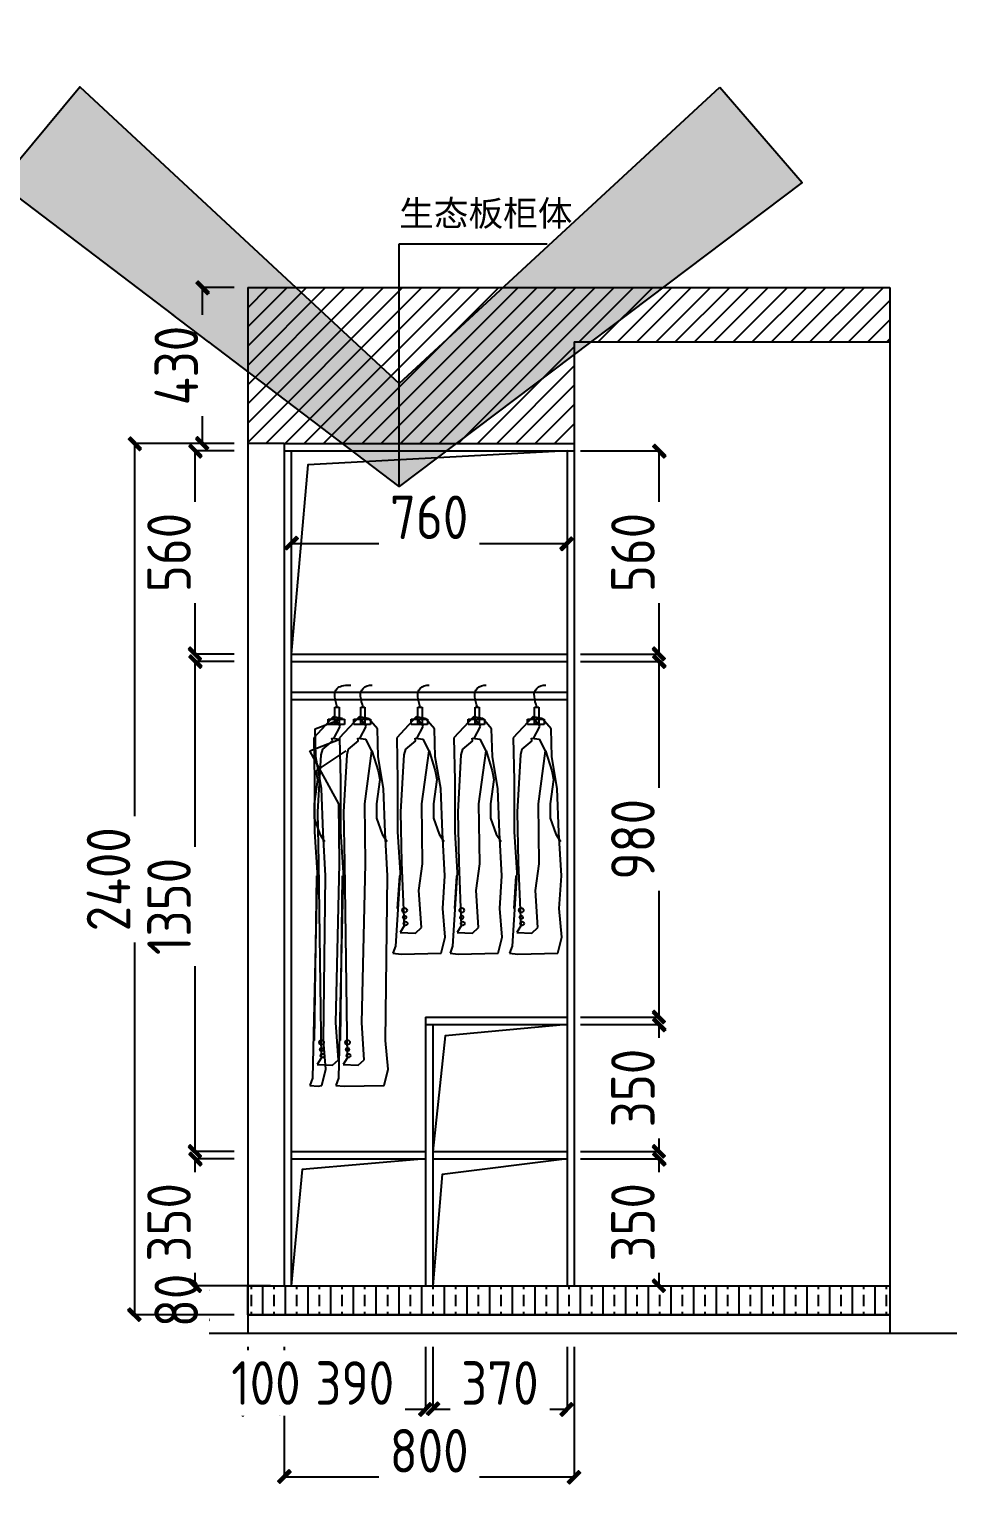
# Model space of a CAD drawing. Extents: x -74236 to 286982, y -14633 to 132816.
# Drawn here: x 122620 to 125177, y 121894 to 125901 of the extents above; entities that cross this region are included whole.
import ezdxf
from ezdxf.xclip import XClip

# ---------------------------------------------------------------- set-up
doc = ezdxf.new("R2010")
doc.units = 0
doc.header["$LTSCALE"] = 10
doc.header["$MEASUREMENT"] = 0
doc.header["$XCLIPFRAME"] = 2
doc.header["$PDSIZE"] = 5
for name, color, linetype in [('10立面', 3, 'Continuous'), ('1活动家具', 4, 'Continuous'), ('2改建新建', 7, 'Continuous'), ('3', 3, 'Continuous'), ('5顶面布置', 3, 'Continuous'), ('LAYER4', 4, 'Continuous'), ('图框', 4, 'Continuous')]:
    doc.layers.add(name, color=color, linetype=linetype)
doc.styles.add('DIM_FONT', font='', dxfattribs={"width": 0.8})
doc.styles.add('pw50', font='simhei.ttf', dxfattribs={"height": 100})
doc.styles.get("Standard").update_dxf_attribs({"font": 'gbenor.shx', "bigfont": 'gbcbig.shx'})
doc.styles.get('DIM_FONT').set_extended_font_data('FangSong_GB2312')
doc.dimstyles.new('pw40', dxfattribs={"dimscale": 40, "dimtxt": 1.8, "dimasz": 0.04, "dimexe": 0, "dimexo": 0.625, "dimgap": 0.2, "dimtad": 1, "dimdec": 0, "dimrnd": 0.05, "dimdsep": 46, "dimtxsty": 'Standard', "dimblk": 'BZ', "dimcen": 0.06, "dimclrd": 127, "dimclre": 127, "dimclrt": 1, "dimadec": 0, "dimazin": 0, "dimtfac": 1, "dimtdec": 0, "dimtix": 1, "dimtmove": 2, "dimatfit": 3, "dimldrblk": 'jt', "dimfxl": 1, "dimtvp": 1, "dimtolj": 1, "dimtzin": 0, "dimarcsym": 0})
doc.dimstyles.new('wl20', dxfattribs={"dimscale": 60, "dimtxt": 1.8, "dimasz": 0.03, "dimexe": 0, "dimexo": 0.625, "dimgap": 0.2, "dimtad": 1, "dimdec": 0, "dimrnd": 0.05, "dimdsep": 46, "dimtxsty": 'Standard', "dimblk": 'BZ', "dimcen": 0.06, "dimclrd": 127, "dimclre": 127, "dimclrt": 1, "dimadec": 0, "dimazin": 0, "dimtfac": 1, "dimtdec": 0, "dimtix": 1, "dimtmove": 2, "dimatfit": 3, "dimldrblk": 'jt', "dimfxl": 1, "dimtvp": 1, "dimtfill": 1, "dimtolj": 1, "dimtzin": 0, "dimarcsym": 0})

# ---------------------------------------------------------------- blocks, each defined once
blk = doc.blocks.new('adsz')
at = {"color": 251}
blk.add_arc((97935.6911088218, 128489.6485216265), 900, 90, 180, dxfattribs=at)
at = {"layer": '1活动家具', "color": 1, "insert": (97268.4702551814, 127408.1814173044), "char_height": 150, "width": 1275.138736237594, "attachment_point": 7, "style": 'pw50'}
blk.add_mtext('门厅', dxfattribs=at)
blk = doc.blocks.new('A$C2490642C')
at = {"layer": '3', "color": 8}
blk.add_open_spline([(75.39211598990369, 680.4299038579775), (69.30093704441242, 700.1580513796071), (60.20865584045532, 729.6061872010905), (91.28529549408267, 741.3501458136087), (99.95345179826836, 741.0134636698932)], degree=3, knots=[0, 0, 0, 0, 54.91182300505486, 81.96668340427406, 81.96668340427406, 81.96668340427406, 81.96668340427406], dxfattribs=at)
at = {"layer": 'LAYER4', "color": 8}
for p, q in [((64.54713228700712, 653.8429790836235), (10.54725122463423, 595.5912917896784)), ((49.99261963710885, 632.7033922114932), (49.99261963710885, 647.3277606653791)), ((49.99261963710885, 647.3277606653791), (95.29997450244265, 647.3277606653791)), ((83.62422487266305, 626.5651646148763), (64.54713228700712, 653.8429790836235)), ((90.26763771601692, 648.6894274447695), (64.54713228700712, 653.8429790836235)), ((69.14269143457932, 635.243184002982), (69.14269143457932, 680.4299038579775)), ((69.14269143457932, 680.4299038579775), (80.44970750231731, 680.4299038579775)), ((80.44970750231731, 680.4299038579775), (80.44970750231731, 635.243184002982)), ((114.6265154062785, 619.9279571184015), (90.26763771601692, 648.6894274447695)), ((95.29997450244265, 647.3277606653791), (95.29997450244265, 632.7033922114932)), ((95.29997450244265, 632.7033922114932), (49.99261963710885, 632.7033922114932)), ((66.166333803616, 594.1034029469517), (83.62422487266305, 626.5651646148763)), ((80.44970750231731, 635.243184002982), (69.14269143457932, 635.243184002982)), ((116.7317423998611, 543.6381850240941), (114.6265154062785, 619.9279571184015)), ((10.54725122463423, 595.5912917896784), (12.76168433048588, 478.3330079853839)), ((34.38584044345044, 564.617418964488), (29.95697423171805, 549.1304825518891)), ((61.94801916938013, 587.085012196294), (34.38584044345044, 564.617418964488)), ((60.90750755061161, 594.8915023624431), (82.96317801417172, 591.5861904611883)), ((61.94801916938013, 587.085012196294), (60.90750755061161, 594.8915023624431)), ((99.5985559515757, 560.1925545064441), (82.96317801417172, 591.5861904611883)), ((29.95697423171805, 549.1304825518891), (21.09912828249798, 392.0485970062655)), ((79.66854447303194, 414.1728003757598), (99.5985559515757, 560.1925545064441)), ((99.4880814247008, 559.3831488887663), (116.3428032108713, 504.882016352516)), ((131.8439484776609, 456.2088046158823), (116.7317423998611, 543.6381850240941)), ((121.0619547425885, 481.0225207199255), (111.9138234733982, 414.1728003757598)), ((116.3428032108713, 504.882016352516), (121.0619547425885, 481.0225207199255)), ((12.76168433048588, 478.3330079853839), (12.76168433048588, 425.2348723302929)), ((136.2728146893932, 334.5256563535368), (131.8439484776609, 456.2088046158823)), ((12.76168433048588, 425.2348723302929), (12.76168433048588, 336.738058852352)), ((81.88297757890541, 248.2411859140193), (79.66854447303194, 414.1728003757598)), ((111.9138234733982, 414.1728003757598), (111.9138234733982, 374.3491986344452)), ((21.09912828249798, 392.0485970062655), (23.98654198160512, 251.7542846250071)), ((111.9138234733982, 374.3491986344452), (127.4150822659358, 330.100791895471)), ((12.76168433048588, 336.738058852352), (19.85318327394634, 224.9120770339796)), ((127.4150822659358, 330.100791895471), (140.7017944268882, 310.188991024821)), ((142.9162275327544, 215.0549105899845), (136.2728146893932, 334.5256563535368)), ((23.98654198160512, 251.7542846250071), (31.00799554280093, 77.43465123972419)), ((71.86171983493115, 174.7811341733832), (81.88297757890541, 248.2411859140193)), ((19.85318327394634, 224.9120770339796), (7.169406323970177, 22.12411308582523)), ((12.95551101004093, 125.8714484328375), (18.69968645814515, 215.0549105899845)), ((137.1720520846502, 125.8714484328375), (142.9162275327544, 215.0549105899845)), ((78.50501915251516, 73.00978678165845), (71.86171983493115, 174.7811341733832)), ((143.9672488438373, 46.46071895412752), (137.1720520846502, 125.8714484328375)), ((31.00799554280093, 77.43465123972419), (19.93571648772195, 59.7352528679039)), ((19.93571648772195, 59.7352528679039), (62.01028607642365, 57.52285036905959)), ((62.01028607642365, 57.52285036905959), (78.50501915251516, 73.00978678165845)), ((132.894969788751, 2.212312215153358), (143.9672488438373, 46.46071895412752)), ((7.169406323970177, 22.12411308582523), (0.0001422478671884, 2.304297451264574)), ((0.0001422478671884, 2.304297451264574), (22.67055159078882, -9.02836691239e-05)), ((22.67055159078882, -9.02836691239e-05), (132.894969788751, 2.212312215153358))]:
    blk.add_line(p, q, dxfattribs=at)
for centre, radius in [((32.36496872614953, 120.6431550733396), 6.507285223080106), ((32.36496872614953, 101.1325929702143), 4.691014436896749), ((34.96868159822771, 84.22348275179685), 5.363260844070275)]:
    blk.add_circle(centre, radius, dxfattribs=at)
at = {"color": 8, "style": 'DIM_FONT', "width": 0.8, "flags": 9}
for tag in ['YSIZE', 'XSIZE']:
    blk.add_attdef(tag, (68.95744870951602, 720.0450904968311), '', height=0.4665600000000003, dxfattribs=at)
blk = doc.blocks.new('BZ')
at = {"layer": '图框', "linetype": 'Continuous'}
blk.add_hatch(color=2, dxfattribs=at).paths.add_polyline_path([(9.588915121392343, 6.467309190920786), (6.568615108379163, 9.410447908216156), (-10.49204931565327, -7.486335365538253), (-7.438429266912861, -10.69717137067346)])
blk.add_lwpolyline([(-7.438429266912861, -10.69717137067346), (9.588915121392343, 6.467309190920786), (6.568615108379163, 9.410447908216156), (-10.49204931565327, -7.486335365538253), (-7.438429266912861, -10.69717137067346)], dxfattribs=at)
blk = doc.blocks.new('*D86')
at = {"layer": '1活动家具', "color": 127, "lineweight": -2, "transparency": 16777216}
for p, q in [((123097.6534494728, 122440.8367330852), (123097.6534494728, 122442.6367330852)), ((123285.0130448958, 122439.0367330852), (123097.6534494728, 122439.0367330852)), ((123097.6534494728, 122359.0367330852), (123097.6534494728, 122439.0367330852)), ((123185.0130448958, 122359.0367330852), (123097.6534494728, 122359.0367330852)), ((123097.6534494728, 122357.2367330852), (123097.6534494728, 122355.4367330852))]:
    blk.add_line(p, q, dxfattribs=at)
at = {"layer": 'Defpoints', "color": 0, "transparency": 16777216}
for p in [(123322.5130448958, 122439.0367330852), (123222.5130448958, 122359.0367330852)]:
    blk.add_point(p, dxfattribs=at)
at = {"layer": '1活动家具', "color": 127, "lineweight": -2, "transparency": 16777216, "xscale": 1.8, "yscale": 1.8, "zscale": 1.8}
for p, rotation in [((123097.6534494728, 122439.0367330852), 270), ((123097.6534494728, 122359.0367330852), 90)]:
    blk.add_blockref('BZ', p, dxfattribs=dict(at, rotation=rotation))
at = {"layer": '1活动家具', "color": 1, "transparency": 16777216, "insert": (123025.6534494728, 122399.0367330852), "char_height": 120, "attachment_point": 5, "rotation": 90, "bg_fill": 3, "box_fill_scale": 1.25, "bg_fill_color": 256, "bg_fill_true_color": 13158600, "bg_fill_transparency": 0}
blk.add_mtext('\\A1;80', dxfattribs=at)
at = {"layer": 'Defpoints', "color": 0, "transparency": 16777216}
blk.add_point((123097.6534494728, 122439.0367330852), dxfattribs=at)
blk = doc.blocks.new('jt')
at = {"layer": '图框', "linetype": 'Continuous'}
blk.add_hatch(color=2, dxfattribs=at).paths.add_polyline_path([(-21.99651179434659, 17.66941767928074), (-16.74957352264391, 22.21826231153682), (0, 3.638e-12), (-16.70468821004033, -22.0347824679593), (-22.00812006488195, -17.60061273795145), (-5.676831223005138, -0.0061748024345434)])
blk.add_lwpolyline([(-21.99651179434659, 17.6694176792771), (-16.74957352264027, 22.21826231153682), (0, 0), (-16.70468821004033, -22.0347824679593), (-22.00812006488559, -17.60061273794781), (-5.676831223005138, -0.0061748024309054), (-21.99651179434659, 17.6694176792771)], dxfattribs=at)
blk = doc.blocks.new('*D87')
at = {"layer": '1活动家具', "color": 127, "lineweight": -2, "transparency": 16777216}
for p, q in [((123185.0130448958, 122789.0367330852), (123077.6534494728, 122789.0367330852)), ((123077.6534494728, 122440.8367330852), (123077.6534494728, 122787.2367330852)), ((123185.0130448958, 122439.0367330852), (123077.6534494728, 122439.0367330852))]:
    blk.add_line(p, q, dxfattribs=at)
at = {"layer": 'Defpoints', "color": 0, "transparency": 16777216}
for p in [(123077.6534494728, 122789.0367330852), (123222.5130448958, 122789.0367330852), (123222.5130448958, 122439.0367330852)]:
    blk.add_point(p, dxfattribs=at)
at = {"layer": '1活动家具', "color": 127, "lineweight": -2, "transparency": 16777216, "xscale": 1.8, "yscale": 1.8, "zscale": 1.8}
for p, rotation in [((123077.6534494728, 122789.0367330852), 90), ((123077.6534494728, 122439.0367330852), 270)]:
    blk.add_blockref('BZ', p, dxfattribs=dict(at, rotation=rotation))
at = {"layer": '1活动家具', "color": 1, "transparency": 16777216, "insert": (123005.6534494728, 122614.0367330852), "char_height": 120, "attachment_point": 5, "rotation": 90, "bg_fill": 3, "box_fill_scale": 1.25, "bg_fill_color": 256, "bg_fill_true_color": 13158600, "bg_fill_transparency": 0}
blk.add_mtext('\\A1;350', dxfattribs=at)
blk = doc.blocks.new('*D88')
at = {"layer": '1活动家具', "color": 127, "lineweight": -2, "transparency": 16777216}
for p, q in [((123185.0130448958, 124159.0367330852), (123077.6534494728, 124159.0367330852)), ((123077.6534494728, 122810.8367330852), (123077.6534494728, 124157.2367330852)), ((123185.0130448958, 122809.0367330852), (123077.6534494728, 122809.0367330852))]:
    blk.add_line(p, q, dxfattribs=at)
at = {"layer": 'Defpoints', "color": 0, "transparency": 16777216}
for p in [(123077.6534494728, 124159.0367330852), (123222.5130448958, 124159.0367330852), (123222.5130448958, 122809.0367330852)]:
    blk.add_point(p, dxfattribs=at)
at = {"layer": '1活动家具', "color": 127, "lineweight": -2, "transparency": 16777216, "xscale": 1.8, "yscale": 1.8, "zscale": 1.8}
for p, rotation in [((123077.6534494728, 124159.0367330852), 90), ((123077.6534494728, 122809.0367330852), 270)]:
    blk.add_blockref('BZ', p, dxfattribs=dict(at, rotation=rotation))
at = {"layer": '1活动家具', "color": 1, "transparency": 16777216, "insert": (123005.6534494728, 123484.0367330852), "char_height": 120, "attachment_point": 5, "rotation": 90, "bg_fill": 3, "box_fill_scale": 1.25, "bg_fill_color": 256, "bg_fill_true_color": 13158600, "bg_fill_transparency": 0}
blk.add_mtext('\\A1;1350', dxfattribs=at)
blk = doc.blocks.new('*D89')
at = {"layer": '1活动家具', "color": 127, "lineweight": -2, "transparency": 16777216}
for p, q in [((123185.0130448958, 124739.0367330852), (123077.6534494728, 124739.0367330852)), ((123077.6534494728, 124180.8367330852), (123077.6534494728, 124737.2367330852)), ((123185.0130448958, 124179.0367330852), (123077.6534494728, 124179.0367330852))]:
    blk.add_line(p, q, dxfattribs=at)
at = {"layer": 'Defpoints', "color": 0, "transparency": 16777216}
for p in [(123077.6534494728, 124739.0367330852), (123222.5130448958, 124739.0367330852), (123222.5130448958, 124179.0367330852)]:
    blk.add_point(p, dxfattribs=at)
at = {"layer": '1活动家具', "color": 127, "lineweight": -2, "transparency": 16777216, "xscale": 1.8, "yscale": 1.8, "zscale": 1.8}
for p, rotation in [((123077.6534494728, 124739.0367330852), 90), ((123077.6534494728, 124179.0367330852), 270)]:
    blk.add_blockref('BZ', p, dxfattribs=dict(at, rotation=rotation))
at = {"layer": '1活动家具', "color": 1, "transparency": 16777216, "insert": (123005.6534494728, 124459.0367330852), "char_height": 120, "attachment_point": 5, "rotation": 90, "bg_fill": 3, "box_fill_scale": 1.25, "bg_fill_color": 256, "bg_fill_true_color": 13158600, "bg_fill_transparency": 0}
blk.add_mtext('\\A1;560', dxfattribs=at)
blk = doc.blocks.new('*D90')
at = {"layer": '1活动家具', "color": 127, "lineweight": -2, "transparency": 16777216}
for p, q in [((124140.0130448958, 122789.0367330852), (124356.13469907, 122789.0367330852)), ((124356.13469907, 122440.8367330852), (124356.13469907, 122787.2367330852)), ((124140.0130448958, 122439.0367330852), (124356.13469907, 122439.0367330852))]:
    blk.add_line(p, q, dxfattribs=at)
at = {"layer": 'Defpoints', "color": 0, "transparency": 16777216}
for p in [(124102.5130448958, 122789.0367330852), (124356.13469907, 122789.0367330852), (124102.5130448958, 122439.0367330852)]:
    blk.add_point(p, dxfattribs=at)
at = {"layer": '1活动家具', "color": 127, "lineweight": -2, "transparency": 16777216, "xscale": 1.8, "yscale": 1.8, "zscale": 1.8}
for p, rotation in [((124356.13469907, 122789.0367330852), 90), ((124356.13469907, 122439.0367330852), 270)]:
    blk.add_blockref('BZ', p, dxfattribs=dict(at, rotation=rotation))
at = {"layer": '1活动家具', "color": 1, "transparency": 16777216, "insert": (124284.1346990699, 122614.0367330852), "char_height": 120, "attachment_point": 5, "rotation": 90, "bg_fill": 3, "box_fill_scale": 1.25, "bg_fill_color": 256, "bg_fill_true_color": 13158600, "bg_fill_transparency": 0}
blk.add_mtext('\\A1;350', dxfattribs=at)
blk = doc.blocks.new('*D91')
at = {"layer": '1活动家具', "color": 127, "lineweight": -2, "transparency": 16777216}
for p, q in [((124140.0130448958, 123159.0367330852), (124356.13469907, 123159.0367330852)), ((124356.13469907, 122810.8367330852), (124356.13469907, 123157.2367330852)), ((124140.0130448958, 122809.0367330852), (124356.13469907, 122809.0367330852))]:
    blk.add_line(p, q, dxfattribs=at)
at = {"layer": 'Defpoints', "color": 0, "transparency": 16777216}
for p in [(124102.5130448958, 123159.0367330852), (124356.13469907, 123159.0367330852), (124102.5130448958, 122809.0367330852)]:
    blk.add_point(p, dxfattribs=at)
at = {"layer": '1活动家具', "color": 127, "lineweight": -2, "transparency": 16777216, "xscale": 1.8, "yscale": 1.8, "zscale": 1.8}
for p, rotation in [((124356.13469907, 123159.0367330852), 90), ((124356.13469907, 122809.0367330852), 270)]:
    blk.add_blockref('BZ', p, dxfattribs=dict(at, rotation=rotation))
at = {"layer": '1活动家具', "color": 1, "transparency": 16777216, "insert": (124284.1346990699, 122984.0367330852), "char_height": 120, "attachment_point": 5, "rotation": 90, "bg_fill": 3, "box_fill_scale": 1.25, "bg_fill_color": 256, "bg_fill_true_color": 13158600, "bg_fill_transparency": 0}
blk.add_mtext('\\A1;350', dxfattribs=at)
blk = doc.blocks.new('*D92')
at = {"layer": '1活动家具', "color": 127, "lineweight": -2, "transparency": 16777216}
for p, q in [((124140.0130448958, 124159.0367330852), (124356.13469907, 124159.0367330852)), ((124356.13469907, 123180.8367330852), (124356.13469907, 124157.2367330852)), ((124140.0130448958, 123179.0367330852), (124356.13469907, 123179.0367330852))]:
    blk.add_line(p, q, dxfattribs=at)
at = {"layer": 'Defpoints', "color": 0, "transparency": 16777216}
for p in [(124102.5130448958, 124159.0367330852), (124356.13469907, 124159.0367330852), (124102.5130448958, 123179.0367330852)]:
    blk.add_point(p, dxfattribs=at)
at = {"layer": '1活动家具', "color": 127, "lineweight": -2, "transparency": 16777216, "xscale": 1.8, "yscale": 1.8, "zscale": 1.8}
for p, rotation in [((124356.13469907, 124159.0367330852), 90), ((124356.13469907, 123179.0367330852), 270)]:
    blk.add_blockref('BZ', p, dxfattribs=dict(at, rotation=rotation))
at = {"layer": '1活动家具', "color": 1, "transparency": 16777216, "insert": (124284.1346990699, 123669.0367330852), "char_height": 120, "attachment_point": 5, "rotation": 90, "bg_fill": 3, "box_fill_scale": 1.25, "bg_fill_color": 256, "bg_fill_true_color": 13158600, "bg_fill_transparency": 0}
blk.add_mtext('\\A1;980', dxfattribs=at)
blk = doc.blocks.new('*D93')
at = {"layer": '1活动家具', "color": 127, "lineweight": -2, "transparency": 16777216}
for p, q in [((124140.0130448958, 124739.0367330852), (124356.13469907, 124739.0367330852)), ((124356.13469907, 124180.8367330852), (124356.13469907, 124737.2367330852)), ((124140.0130448958, 124179.0367330852), (124356.13469907, 124179.0367330852))]:
    blk.add_line(p, q, dxfattribs=at)
at = {"layer": 'Defpoints', "color": 0, "transparency": 16777216}
for p in [(124102.5130448958, 124739.0367330852), (124356.13469907, 124739.0367330852), (124102.5130448958, 124179.0367330852)]:
    blk.add_point(p, dxfattribs=at)
at = {"layer": '1活动家具', "color": 127, "lineweight": -2, "transparency": 16777216, "xscale": 1.8, "yscale": 1.8, "zscale": 1.8}
for p, rotation in [((124356.13469907, 124739.0367330852), 90), ((124356.13469907, 124179.0367330852), 270)]:
    blk.add_blockref('BZ', p, dxfattribs=dict(at, rotation=rotation))
at = {"layer": '1活动家具', "color": 1, "transparency": 16777216, "insert": (124284.1346990699, 124459.0367330852), "char_height": 120, "attachment_point": 5, "rotation": 90, "bg_fill": 3, "box_fill_scale": 1.25, "bg_fill_color": 256, "bg_fill_true_color": 13158600, "bg_fill_transparency": 0}
blk.add_mtext('\\A1;560', dxfattribs=at)
blk = doc.blocks.new('*D94')
at = {"layer": '1活动家具', "color": 127, "lineweight": -2, "transparency": 16777216}
for p, q in [((123185.0130448958, 125189.0367330852), (123097.6534494728, 125189.0367330852)), ((123097.6534494728, 124760.8367330852), (123097.6534494728, 125187.2367330852)), ((123185.0130448958, 124759.0367330852), (123097.6534494728, 124759.0367330852))]:
    blk.add_line(p, q, dxfattribs=at)
at = {"layer": 'Defpoints', "color": 0, "transparency": 16777216}
for p in [(123097.6534494728, 125189.0367330852), (123222.5130448958, 125189.0367330852), (123222.5130448958, 124759.0367330852)]:
    blk.add_point(p, dxfattribs=at)
at = {"layer": '1活动家具', "color": 127, "lineweight": -2, "transparency": 16777216, "xscale": 1.8, "yscale": 1.8, "zscale": 1.8}
for p, rotation in [((123097.6534494728, 125189.0367330852), 90), ((123097.6534494728, 124759.0367330852), 270)]:
    blk.add_blockref('BZ', p, dxfattribs=dict(at, rotation=rotation))
at = {"layer": '1活动家具', "color": 1, "transparency": 16777216, "insert": (123025.6534494728, 124974.0367330852), "char_height": 120, "attachment_point": 5, "rotation": 90, "bg_fill": 3, "box_fill_scale": 1.25, "bg_fill_color": 256, "bg_fill_true_color": 13158600, "bg_fill_transparency": 0}
blk.add_mtext('\\A1;430', dxfattribs=at)
blk = doc.blocks.new('*D95')
at = {"layer": '1活动家具', "color": 127, "lineweight": -2, "transparency": 16777216}
for p, q in [((123185.0130448958, 124759.0367330852), (122910.7900361416, 124759.0367330852)), ((122910.7900361416, 124757.2367330852), (122910.7900361416, 122360.8367330852)), ((123185.0130448958, 122359.0367330852), (122910.7900361416, 122359.0367330852))]:
    blk.add_line(p, q, dxfattribs=at)
at = {"layer": 'Defpoints', "color": 0, "transparency": 16777216}
for p in [(123222.5130448958, 124759.0367330852), (122910.7900361416, 122359.0367330852), (123222.5130448958, 122359.0367330852)]:
    blk.add_point(p, dxfattribs=at)
at = {"layer": '1活动家具', "color": 127, "lineweight": -2, "transparency": 16777216, "xscale": 1.8, "yscale": 1.8, "zscale": 1.8}
for p, rotation in [((122910.7900361416, 124759.0367330852), 90), ((122910.7900361416, 122359.0367330852), 270)]:
    blk.add_blockref('BZ', p, dxfattribs=dict(at, rotation=rotation))
at = {"layer": '1活动家具', "color": 1, "transparency": 16777216, "insert": (122838.7900361416, 123559.0367330852), "char_height": 120, "attachment_point": 5, "rotation": 90, "bg_fill": 3, "box_fill_scale": 1.25, "bg_fill_color": 256, "bg_fill_true_color": 13158600, "bg_fill_transparency": 0}
blk.add_mtext('\\A1;2400', dxfattribs=at)
blk = doc.blocks.new('*D96')
at = {"layer": '1活动家具', "color": 127, "lineweight": -2, "transparency": 16777216}
for p, q in [((123322.5130448958, 122271.5367330852), (123322.5130448958, 122099.5967082355)), ((123712.5130448958, 122271.5367330852), (123712.5130448958, 122099.5967082355)), ((123324.3130448958, 122099.5967082355), (123710.7130448958, 122099.5967082355))]:
    blk.add_line(p, q, dxfattribs=at)
at = {"layer": 'Defpoints', "color": 0, "transparency": 16777216}
for p in [(123322.5130448958, 122309.0367330852), (123712.5130448958, 122309.0367330852), (123712.5130448958, 122099.5967082355)]:
    blk.add_point(p, dxfattribs=at)
at = {"layer": '1活动家具', "color": 127, "lineweight": -2, "transparency": 16777216, "xscale": 1.8, "yscale": 1.8, "zscale": 1.8, "rotation": 180}
blk.add_blockref('BZ', (123322.5130448958, 122099.5967082355), dxfattribs=at)
at = {"layer": '1活动家具', "color": 127, "lineweight": -2, "transparency": 16777216, "xscale": 1.8, "yscale": 1.8, "zscale": 1.8}
blk.add_blockref('BZ', (123712.5130448958, 122099.5967082355), dxfattribs=at)
at = {"layer": '1活动家具', "color": 1, "transparency": 16777216, "insert": (123517.5130448958, 122171.5967082355), "char_height": 120, "attachment_point": 5, "bg_fill": 3, "box_fill_scale": 1.25, "bg_fill_color": 256, "bg_fill_true_color": 13158600, "bg_fill_transparency": 0}
blk.add_mtext('\\A1;390', dxfattribs=at)
blk = doc.blocks.new('*D97')
at = {"layer": '1活动家具', "color": 127, "lineweight": -2, "transparency": 16777216}
for p, q in [((123732.5130448958, 122271.5367330852), (123732.5130448958, 122099.5967082355)), ((124102.5130448958, 122271.5367330852), (124102.5130448958, 122099.5967082355)), ((123734.3130448958, 122099.5967082355), (124100.7130448958, 122099.5967082355))]:
    blk.add_line(p, q, dxfattribs=at)
at = {"layer": 'Defpoints', "color": 0, "transparency": 16777216}
for p in [(123732.5130448958, 122309.0367330852), (124102.5130448958, 122309.0367330852), (124102.5130448958, 122099.5967082355)]:
    blk.add_point(p, dxfattribs=at)
at = {"layer": '1活动家具', "color": 127, "lineweight": -2, "transparency": 16777216, "xscale": 1.8, "yscale": 1.8, "zscale": 1.8, "rotation": 180}
blk.add_blockref('BZ', (123732.5130448958, 122099.5967082355), dxfattribs=at)
at = {"layer": '1活动家具', "color": 127, "lineweight": -2, "transparency": 16777216, "xscale": 1.8, "yscale": 1.8, "zscale": 1.8}
blk.add_blockref('BZ', (124102.5130448958, 122099.5967082355), dxfattribs=at)
at = {"layer": '1活动家具', "color": 1, "transparency": 16777216, "insert": (123917.5130448958, 122171.5967082355), "char_height": 120, "attachment_point": 5, "bg_fill": 3, "box_fill_scale": 1.25, "bg_fill_color": 256, "bg_fill_true_color": 13158600, "bg_fill_transparency": 0}
blk.add_mtext('\\A1;370', dxfattribs=at)
blk = doc.blocks.new('*D98')
at = {"layer": '1活动家具', "color": 127, "lineweight": -2, "transparency": 16777216}
for p, q in [((123322.5130448958, 122271.5367330852), (123322.5130448958, 121912.9424952492)), ((124122.5130448958, 122271.5367330852), (124122.5130448958, 121912.9424952492)), ((123324.3130448958, 121912.9424952492), (124120.7130448958, 121912.9424952492))]:
    blk.add_line(p, q, dxfattribs=at)
at = {"layer": 'Defpoints', "color": 0, "transparency": 16777216}
for p in [(123322.5130448958, 122309.0367330852), (124122.5130448958, 122309.0367330852), (124122.5130448958, 121912.9424952492)]:
    blk.add_point(p, dxfattribs=at)
at = {"layer": '1活动家具', "color": 127, "lineweight": -2, "transparency": 16777216, "xscale": 1.8, "yscale": 1.8, "zscale": 1.8, "rotation": 180}
blk.add_blockref('BZ', (123322.5130448958, 121912.9424952492), dxfattribs=at)
at = {"layer": '1活动家具', "color": 127, "lineweight": -2, "transparency": 16777216, "xscale": 1.8, "yscale": 1.8, "zscale": 1.8}
blk.add_blockref('BZ', (124122.5130448958, 121912.9424952492), dxfattribs=at)
at = {"layer": '1活动家具', "color": 1, "transparency": 16777216, "insert": (123722.5130448958, 121984.9424952492), "char_height": 120, "attachment_point": 5, "bg_fill": 3, "box_fill_scale": 1.25, "bg_fill_color": 256, "bg_fill_true_color": 13158600, "bg_fill_transparency": 0}
blk.add_mtext('\\A1;800', dxfattribs=at)
blk = doc.blocks.new('*D99')
at = {"layer": '1活动家具', "color": 127, "lineweight": -2, "transparency": 16777216}
blk.add_line((123344.3130448958, 124484.0456936387), (124100.7130448958, 124484.0456936387), dxfattribs=at)
at = {"layer": 'Defpoints', "color": 0, "transparency": 16777216}
for p in [(124102.5130448958, 124484.0456936387), (123342.5130448958, 124455.2936730274), (124102.5130448958, 124455.2936730274)]:
    blk.add_point(p, dxfattribs=at)
at = {"layer": '1活动家具', "color": 127, "lineweight": -2, "transparency": 16777216, "xscale": 1.8, "yscale": 1.8, "zscale": 1.8, "rotation": 180}
blk.add_blockref('BZ', (123342.5130448958, 124484.0456936387), dxfattribs=at)
at = {"layer": '1活动家具', "color": 127, "lineweight": -2, "transparency": 16777216, "xscale": 1.8, "yscale": 1.8, "zscale": 1.8}
blk.add_blockref('BZ', (124102.5130448958, 124484.0456936387), dxfattribs=at)
at = {"layer": '1活动家具', "color": 1, "transparency": 16777216, "insert": (123722.5130448958, 124556.0456936387), "char_height": 120, "attachment_point": 5, "bg_fill": 3, "box_fill_scale": 1.25, "bg_fill_color": 256, "bg_fill_true_color": 13158600, "bg_fill_transparency": 0}
blk.add_mtext('\\A1;760', dxfattribs=at)
blk = doc.blocks.new('*D202')
at = {"layer": '1活动家具', "color": 127, "lineweight": -2, "transparency": 16777216}
for p, q in [((123222.5130448958, 122271.5367330852), (123222.5130448958, 122099.5967082355)), ((123322.5130448958, 122271.5367330852), (123322.5130448958, 122099.5967082355)), ((123220.7130448958, 122099.5967082355), (123218.9130448958, 122099.5967082355)), ((123222.5130448958, 122099.5967082355), (123322.5130448958, 122099.5967082355)), ((123324.3130448958, 122099.5967082355), (123326.1130448958, 122099.5967082355))]:
    blk.add_line(p, q, dxfattribs=at)
at = {"layer": 'Defpoints', "color": 0, "transparency": 16777216}
for p in [(123222.5130448958, 122309.0367330852), (123322.5130448958, 122309.0367330852)]:
    blk.add_point(p, dxfattribs=at)
at = {"layer": '1活动家具', "color": 127, "lineweight": -2, "transparency": 16777216, "xscale": 1.8, "yscale": 1.8, "zscale": 1.8}
blk.add_blockref('BZ', (123222.5130448958, 122099.5967082355), dxfattribs=at)
at = {"layer": '1活动家具', "color": 127, "lineweight": -2, "transparency": 16777216, "xscale": 1.8, "yscale": 1.8, "zscale": 1.8, "rotation": 180}
blk.add_blockref('BZ', (123322.5130448958, 122099.5967082355), dxfattribs=at)
at = {"layer": '1活动家具', "color": 1, "transparency": 16777216, "insert": (123272.5130448958, 122171.5967082355), "char_height": 120, "attachment_point": 5, "bg_fill": 3, "box_fill_scale": 1.25, "bg_fill_color": 256, "bg_fill_true_color": 13158600, "bg_fill_transparency": 0}
blk.add_mtext('\\A1;100', dxfattribs=at)
at = {"layer": 'Defpoints', "color": 0, "transparency": 16777216}
blk.add_point((123322.5130448958, 122099.5967082355), dxfattribs=at)

msp = doc.modelspace()

# ---------------------------------------------------------------- hatches: boundary and pattern name
at = {"layer": '2改建新建'}
h = msp.add_hatch(dxfattribs=at)
h.set_pattern_fill('ANSI31', color=251, scale=300)
h.set_pattern_definition([(45, (1764.370367747033, 758.4681469793431), (-26.51650429449553, 26.51650429449553), [])])
h.paths.add_polyline_path([(123672.5130448958, 124759.0367330852), (124122.5130448958, 124759.0367330852), (124122.5130448958, 125039.0367330852), (124992.5130448958, 125039.0367330852), (124992.5130448958, 125189.0367330852), (123222.5130448958, 125189.0367330852), (123222.5130448958, 124759.0367330852)])
at = {"layer": '5顶面布置'}
h = msp.add_hatch(dxfattribs=at)
h.set_pattern_fill('ANSI33', color=251, scale=250, angle=45, double=1)
h.set_pattern_definition([(90, (1764.370367747033, 758.4681469793431), (-62.5, 1.06581410364015e-14), []), (90, (1795.620367694595, 789.7181469269046), (-62.5, 1.06581410364015e-14), [31.25, -15.625])])
h.paths.add_polyline_path([(123222.5130448958, 122439.0367330852), (123222.5130448958, 122359.0367330852), (124992.5130448958, 122359.0367330852), (124992.5130448958, 122439.0367330852)])

# ---------------------------------------------------------------- linework, layer by layer
at = {"color": 145, "lineweight": -3}
for p, q in [((124102.5130448958, 124073.109670477), (123342.5125335962, 124073.109670477)), ((124102.5130448958, 124053.1096704769), (123342.5125335962, 124053.1096704768))]:
    msp.add_line(p, q, dxfattribs=at)
at = {"layer": '1活动家具', "color": 0}
for p, q in [((124992.5130448958, 125189.0367330852), (124992.5130448958, 122309.0367330852)), ((124122.5130448958, 125039.0367330852), (124122.5130448958, 122439.0367330852))]:
    msp.add_line(p, q, dxfattribs=at)
at = {"layer": '1活动家具', "color": 3}
for p, q in [((123322.5130448958, 124759.0367330852), (124122.5130448958, 124759.0367330852)), ((123322.5130448958, 124739.0367330852), (124122.5130448958, 124739.0367330852)), ((123322.5130448958, 124739.0367330852), (123322.5130448958, 122439.0367330852)), ((123342.5130448958, 124739.0367330852), (123342.5130448958, 122439.0367330852)), ((124102.5130448958, 124739.0367330852), (124102.5130448958, 122439.0367330852)), ((124122.5130448958, 124739.0367330852), (124122.5130448958, 122439.0367330852)), ((123342.5130448958, 124179.0367330852), (124102.5130448958, 124179.0367330852)), ((123342.5130448958, 124159.0367330852), (124102.5130448958, 124159.0367330852)), ((123712.5130448958, 123179.0367330852), (123712.5130448958, 122439.0367330852)), ((123712.5130448958, 123179.0367330852), (124102.5130448958, 123179.0367330852)), ((123712.5130448958, 123159.0367330852), (124102.5130448958, 123159.0367330852)), ((123732.5130448958, 123159.0367330852), (123732.5130448958, 122439.0367330852)), ((123342.5130448958, 122809.0367330852), (123712.5130448958, 122809.0367330852)), ((123342.5130448958, 122789.0367330852), (123712.5130448958, 122789.0367330852)), ((123732.5130448958, 122809.0367330852), (124102.5130448958, 122809.0367330852)), ((123732.5130448958, 122789.0367330852), (124102.5130448958, 122789.0367330852)), ((123732.5130448958, 122439.0367330852), (124102.5130448958, 122439.0367330852))]:
    msp.add_line(p, q, dxfattribs=at)
at = {"layer": '1活动家具', "color": 251}
for points in [[(124102.5130448958, 124739.0367330852), (123388.3907238755, 124700.9543893734), (123342.5130448958, 124179.0367330852)], [(124102.5130448958, 123159.0367330852), (123767.0544368429, 123127.5076263509), (123732.5130448958, 122809.0367330852)], [(123712.5130448958, 122789.0367330852), (123372.8973309761, 122759.7701510542), (123342.5130448958, 122439.0367330852)], [(124102.5130448958, 122789.0367330852), (123758.0352670756, 122746.2843035172), (123732.5130448958, 122439.0367330852)]]:
    msp.add_lwpolyline(points, dxfattribs=at)
at = {"layer": '2改建新建', "color": 0}
for p, q in [((123222.5130448958, 125189.0367330852), (123222.5130448958, 122309.0367330852)), ((123222.5130448958, 125189.0367330852), (124992.5130448958, 125189.0367330852)), ((124122.5130448958, 125039.0367330852), (124992.5130448958, 125039.0367330852)), ((123322.5130448958, 124759.0367330852), (123322.5130448958, 124739.0367330852)), ((123222.5130448958, 122359.0367330852), (124992.5130448958, 122359.0367330852)), ((122986.5794849246, 122309.0367330852), (125177.1170661016, 122309.0367330852))]:
    msp.add_line(p, q, dxfattribs=at)
msp.add_lwpolyline([(124992.5130448958, 122359.0367330852), (123222.5130448958, 122359.0367330852), (123222.5130448958, 122439.0367330852), (124992.5130448958, 122439.0367330852)], dxfattribs=at)
at = {"layer": '3', "color": 8}
for points in [[(123469.1988389122, 124033.4940801107), (123463.1076599667, 124053.2222276323), (123454.0153787627, 124082.6703634538), (123485.0920184164, 124094.4143220663), (123507.0602676267, 124094.0776399226)], [(123540.6202238884, 124033.4940801107), (123534.5290449429, 124053.2222276323), (123525.4367637389, 124082.6703634538), (123556.5134033925, 124094.4143220663), (123565.1815596967, 124094.0776399226)]]:
    msp.add_open_spline(points, degree=3, knots=[0, 0, 0, 0, 54.91182300505486, 81.96668340427406, 81.96668340427406, 81.96668340427406, 81.96668340427406], dxfattribs=at)
at = {"layer": 'LAYER4', "color": 8}
for p, q in [((123462.9494143568, 123988.3073602557), (123462.9494143568, 124033.4940801107)), ((123462.9494143568, 124033.4940801107), (123474.2564304246, 124033.4940801107)), ((123474.2564304246, 124033.4940801107), (123474.2564304246, 123988.3073602557)), ((123534.370799333, 123988.3073602557), (123534.370799333, 124033.4940801107)), ((123534.370799333, 124033.4940801107), (123545.6778154008, 124033.4940801107)), ((123545.6778154008, 124033.4940801107), (123545.6778154008, 123988.3073602557)), ((123458.3538552093, 124006.9071553363), (123404.3539741469, 123948.6554680424)), ((123408.4332383286, 123972.9921333711), (123484.0743606383, 124001.7536036975)), ((123443.7993425594, 123985.7675684642), (123443.7993425594, 124000.3919369181)), ((123443.7993425594, 124000.3919369181), (123489.1066974247, 124000.3919369181)), ((123489.1066974247, 123985.7675684642), (123443.7993425594, 123985.7675684642)), ((123477.4309477949, 123979.6293408676), (123458.3538552093, 124006.9071553363)), ((123484.0743606383, 124001.7536036975), (123458.3538552093, 124006.9071553363)), ((123459.9730567259, 123947.1675791997), (123477.4309477949, 123979.6293408676)), ((123474.2564304246, 123988.3073602557), (123462.9494143568, 123988.3073602557)), ((123529.7752401855, 124006.9071553363), (123475.7753591231, 123948.6554680424)), ((123489.1066974247, 124000.3919369181), (123489.1066974247, 123985.7675684642)), ((123515.2207275356, 123985.7675684642), (123515.2207275356, 124000.3919369181)), ((123515.2207275356, 124000.3919369181), (123560.5280824009, 124000.3919369181)), ((123560.5280824009, 123985.7675684642), (123515.2207275356, 123985.7675684642)), ((123548.8523327711, 123979.6293408676), (123529.7752401855, 124006.9071553363)), ((123555.4957456145, 124001.7536036975), (123529.7752401855, 124006.9071553363)), ((123531.3944417021, 123947.1675791997), (123548.8523327711, 123979.6293408676)), ((123545.6778154008, 123988.3073602557), (123534.370799333, 123988.3073602557)), ((123579.8546233047, 123972.9921333711), (123555.4957456145, 124001.7536036975)), ((123560.5280824009, 124000.3919369181), (123560.5280824009, 123985.7675684642)), ((123393.4052788738, 123913.2567307592), (123476.7699009364, 123944.6503667139)), ((123404.3539741469, 123948.6554680424), (123406.5684072528, 123831.3971842381)), ((123410.5384653221, 123896.7023612768), (123408.4332383286, 123972.9921333711)), ((123455.7547420916, 123940.149188449), (123428.1925633657, 123917.6815952172)), ((123454.7142304729, 123947.9556786152), (123476.7699009364, 123944.6503667139)), ((123455.7547420916, 123940.149188449), (123454.7142304729, 123947.9556786152)), ((123475.7753591231, 123948.6554680424), (123477.9897922289, 123831.3971842381)), ((123527.1761270678, 123940.149188449), (123499.6139483419, 123917.6815952172)), ((123526.1356154491, 123947.9556786152), (123548.1912859126, 123944.6503667139)), ((123527.1761270678, 123940.149188449), (123526.1356154491, 123947.9556786152)), ((123564.82666385, 123913.2567307592), (123548.1912859126, 123944.6503667139)), ((123581.9598502983, 123896.7023612768), (123579.8546233047, 123972.9921333711)), ((123473.4752673953, 123767.2369766285), (123393.4052788738, 123913.2567307592)), ((123493.294804347, 123912.4473251415), (123410.1495261331, 123857.9461926052)), ((123423.763697154, 123902.1946588046), (123414.9058512048, 123745.112773259)), ((123428.1925633657, 123917.6815952172), (123423.763697154, 123902.1946588046)), ((123495.1850821302, 123902.1946588046), (123486.327236181, 123745.112773259)), ((123499.6139483419, 123917.6815952172), (123495.1850821302, 123902.1946588046)), ((123544.8966523715, 123767.2369766285), (123564.82666385, 123913.2567307592)), ((123564.7161893232, 123912.4473251415), (123581.5709111093, 123857.9461926052)), ((123410.1495261331, 123857.9461926052), (123414.8686776649, 123834.0866969726)), ((123425.6506713999, 123809.2729808686), (123410.5384653221, 123896.7023612768)), ((123581.5709111093, 123857.9461926052), (123586.290062641, 123834.0866969726)), ((123597.0720563761, 123809.2729808686), (123581.9598502983, 123896.7023612768)), ((123414.8686776649, 123834.0866969726), (123405.7205463957, 123767.2369766285)), ((123406.5684072528, 123831.3971842381), (123406.5684072528, 123778.299048583)), ((123477.9897922289, 123831.3971842381), (123477.9897922289, 123778.299048583)), ((123586.290062641, 123834.0866969726), (123577.1419313719, 123767.2369766285)), ((123406.5684072528, 123778.299048583), (123406.5684072528, 123689.8022351051)), ((123430.0795376117, 123687.5898326063), (123425.6506713999, 123809.2729808686)), ((123477.9897922289, 123778.299048583), (123477.9897922289, 123689.8022351051)), ((123601.5009225878, 123687.5898326063), (123597.0720563761, 123809.2729808686)), ((123405.7205463957, 123767.2369766285), (123405.7205463957, 123727.4133748872)), ((123414.9058512048, 123745.112773259), (123417.7932649039, 123604.8184608777)), ((123475.6897005012, 123601.3053621667), (123473.4752673953, 123767.2369766285)), ((123486.327236181, 123745.112773259), (123489.2146498801, 123604.8184608777)), ((123547.1110854774, 123601.3053621667), (123544.8966523715, 123767.2369766285)), ((123577.1419313719, 123767.2369766285), (123577.1419313719, 123727.4133748872)), ((123405.7205463957, 123727.4133748872), (123421.2218051882, 123683.1649681482)), ((123577.1419313719, 123727.4133748872), (123592.6431901644, 123683.1649681482)), ((123406.5684072528, 123689.8022351051), (123413.6599061962, 123577.9762532867)), ((123421.2218051882, 123683.1649681482), (123434.5085173492, 123663.2531672776)), ((123436.722950455, 123568.1190868427), (123430.0795376117, 123687.5898326063)), ((123477.9897922289, 123689.8022351051), (123485.0812911724, 123577.9762532867)), ((123592.6431901644, 123683.1649681482), (123605.9299023253, 123663.2531672776)), ((123608.1443354312, 123568.1190868427), (123601.5009225878, 123687.5898326063)), ((123413.6599061962, 123577.9762532867), (123400.9761292462, 123011.2340715906)), ((123417.7932649039, 123604.8184608777), (123424.8147184651, 123066.5446097445)), ((123465.6684427572, 123163.8910926782), (123475.6897005012, 123601.3053621667)), ((123485.0812911724, 123577.9762532867), (123472.3975142224, 123011.2340715906)), ((123489.2146498801, 123604.8184608777), (123496.2361034413, 123066.5446097445)), ((123537.0898277334, 123163.8910926782), (123547.1110854774, 123601.3053621667)), ((123406.7622339323, 123114.9814069377), (123412.5064093804, 123568.1190868427)), ((123430.9787750069, 123114.9814069377), (123436.722950455, 123568.1190868427)), ((123478.1836189085, 123114.9814069377), (123483.9277943566, 123568.1190868427)), ((123602.4001599831, 123114.9814069377), (123608.1443354312, 123568.1190868427)), ((123472.3117420748, 123062.1197452865), (123465.6684427572, 123163.8910926782)), ((123543.733127051, 123062.1197452865), (123537.0898277334, 123163.8910926782)), ((123437.7739717661, 123035.5706774589), (123430.9787750069, 123114.9814069377)), ((123609.1953567423, 123035.5706774589), (123602.4001599831, 123114.9814069377)), ((123424.8147184651, 123066.5446097445), (123413.74243941, 123048.8452113727)), ((123455.8170089987, 123046.6328088739), (123472.3117420748, 123062.1197452865)), ((123496.2361034413, 123066.5446097445), (123485.1638243862, 123048.8452113727)), ((123527.2383939749, 123046.6328088739), (123543.733127051, 123062.1197452865)), ((123413.74243941, 123048.8452113727), (123455.8170089987, 123046.6328088739)), ((123426.701692711, 122991.32227072), (123437.7739717661, 123035.5706774589)), ((123485.1638243862, 123048.8452113727), (123527.2383939749, 123046.6328088739)), ((123598.1230776872, 122991.32227072), (123609.1953567423, 123035.5706774589)), ((123400.9761292462, 123011.2340715906), (123393.8068651701, 122991.4142559561)), ((123393.8068651701, 122991.4142559561), (123416.4772745131, 122989.1098682211)), ((123416.4772745131, 122989.1098682211), (123426.701692711, 122991.32227072)), ((123472.3975142224, 123011.2340715906), (123465.2282501463, 122991.4142559561)), ((123465.2282501463, 122991.4142559561), (123487.8986594892, 122989.1098682211)), ((123487.8986594892, 122989.1098682211), (123598.1230776872, 122991.32227072))]:
    msp.add_line(p, q, dxfattribs=at)
for centre, radius in [((123426.1716916484, 123109.7531135782), 6.507285223080106), ((123497.5930766246, 123109.7531135782), 6.507285223080106), ((123426.1716916484, 123090.242551475), 4.691014436896749), ((123428.7754045205, 123073.3334412566), 5.363260844070275), ((123497.5930766246, 123090.242551475), 4.691014436896749), ((123500.1967894967, 123073.3334412566), 5.363260844070275)]:
    msp.add_circle(centre, radius, dxfattribs=at)

# ---------------------------------------------------------------- block references
at = {"color": 8, "lineweight": -3, "extrusion": (0, 0, -1), "xscale": -1, "zscale": -1}
for p in [(-123622.6013973347, 123353.0641762527), (-123780.067657564, 123353.0641762527), (-123943.9075611914, 123353.0641762527)]:
    msp.add_blockref('A$C2490642C', p, dxfattribs=at)
at = {"layer": '2改建新建', "color": 0}
ref = msp.add_blockref('adsz', (-4788.350344945313, 223495.2810014515), dxfattribs=dict(at, rotation=270))
XClip(ref).set_block_clipping_path([(95588.6965522273, 126186.3546323259), (97356.24028925221, 128767.9693947162)])

# ---------------------------------------------------------------- texts
at = {"color": 8, "style": 'DIM_FONT', "width": 0.8000000000016174, "flags": 9}
for tag, p, s in [('YSIZE', (123462.7641716318, 124073.1092667496), '500'), ('XSIZE', (123462.7641716318, 124073.1092667496), '0'), ('YSIZE', (123534.185556608, 124073.1092667496), '500'), ('XSIZE', (123534.185556608, 124073.1092667496), '0')]:
    msp.add_attdef(tag, p, s, height=0.4665600000007544, dxfattribs=at)
at = {"layer": '10立面', "insert": (123640.063647669, 125428.2310827091), "char_height": 70, "width": 1312.574580960387, "attachment_point": 1}
msp.add_mtext('{\\fSimSun|b0|i0|c134|p2;\\C1;生态板柜体}', dxfattribs=at)

# ---------------------------------------------------------------- next in the draw order: dimensions: what is measured, and where the dimension line sits
at = {"layer": '1活动家具', "color": 251}
for base, p1, p2, picture, middle in [((124356.13469907, 122789.0367330852), (124102.5130448958, 122439.0367330852), (124102.5130448958, 122789.0367330852), '*D90', (124284.1346990699, 122614.0367330852)), ((123097.6534494728, 122439.0367330852), (123222.5130448958, 122359.0367330852), (123322.5130448958, 122439.0367330852), '*D86', (123025.6534494728, 122399.0367330852))]:
    dim = msp.add_linear_dim(base=base, p1=p1, p2=p2, angle=90, dimstyle='wl20', override={"dimtxt": 2, "dimfxl": 20, "dimfxlon": 1, "dimarcsym": 1}, dxfattribs=at)
    dim.commit()
    dim.dimension.update_dxf_attribs({"geometry": picture, "text_midpoint": middle})

# ---------------------------------------------------------------- next in the draw order: dimensions: what is measured, and where the dimension line sits
for base, p1, p2, picture, middle in [((124356.13469907, 123159.0367330852), (124102.5130448958, 122809.0367330852), (124102.5130448958, 123159.0367330852), '*D91', (124284.1346990699, 122984.0367330852)), ((123077.6534494728, 122789.0367330852), (123222.5130448958, 122439.0367330852), (123222.5130448958, 122789.0367330852), '*D87', (123005.6534494728, 122614.0367330852))]:
    dim = msp.add_linear_dim(base=base, p1=p1, p2=p2, angle=90, dimstyle='wl20', override={"dimtxt": 2, "dimfxl": 20, "dimfxlon": 1, "dimarcsym": 1}, dxfattribs=at)
    dim.commit()
    dim.dimension.update_dxf_attribs({"geometry": picture, "text_midpoint": middle})
dim = msp.add_linear_dim(base=(123712.5130448958, 122099.5967082355), p1=(123322.5130448958, 122309.0367330852), p2=(123712.5130448958, 122309.0367330852), dimstyle='wl20', override={"dimtxt": 2, "dimfxl": 20, "dimfxlon": 1, "dimarcsym": 1}, dxfattribs=at)
dim.commit()
dim.dimension.update_dxf_attribs({"geometry": '*D96', "text_midpoint": (123517.5130448958, 122171.5967082355)})

# ---------------------------------------------------------------- next in the draw order: dimensions: what is measured, and where the dimension line sits
for base, p1, p2, picture, middle in [((123077.6534494728, 124159.0367330852), (123222.5130448958, 122809.0367330852), (123222.5130448958, 124159.0367330852), '*D88', (123005.6534494728, 123484.0367330852)), ((124356.13469907, 124159.0367330852), (124102.5130448958, 123179.0367330852), (124102.5130448958, 124159.0367330852), '*D92', (124284.1346990699, 123669.0367330852))]:
    dim = msp.add_linear_dim(base=base, p1=p1, p2=p2, angle=90, dimstyle='wl20', override={"dimtxt": 2, "dimfxl": 20, "dimfxlon": 1, "dimarcsym": 1}, dxfattribs=at)
    dim.commit()
    dim.dimension.update_dxf_attribs({"geometry": picture, "text_midpoint": middle})
dim = msp.add_linear_dim(base=(124102.5130448958, 122099.5967082355), p1=(123732.5130448958, 122309.0367330852), p2=(124102.5130448958, 122309.0367330852), dimstyle='wl20', override={"dimtxt": 2, "dimfxl": 20, "dimfxlon": 1, "dimarcsym": 1}, dxfattribs=at)
dim.commit()
dim.dimension.update_dxf_attribs({"geometry": '*D97', "text_midpoint": (123917.5130448958, 122171.5967082355)})

# ---------------------------------------------------------------- next in the draw order: dimensions: what is measured, and where the dimension line sits
for base, p1, p2, picture, middle in [((123077.6534494728, 124739.0367330852), (123222.5130448958, 124179.0367330852), (123222.5130448958, 124739.0367330852), '*D89', (123005.6534494728, 124459.0367330852)), ((124356.13469907, 124739.0367330852), (124102.5130448958, 124179.0367330852), (124102.5130448958, 124739.0367330852), '*D93', (124284.1346990699, 124459.0367330852))]:
    dim = msp.add_linear_dim(base=base, p1=p1, p2=p2, angle=90, dimstyle='wl20', override={"dimtxt": 2, "dimfxl": 20, "dimfxlon": 1, "dimarcsym": 1}, dxfattribs=at)
    dim.commit()
    dim.dimension.update_dxf_attribs({"geometry": picture, "text_midpoint": middle})
dim = msp.add_linear_dim(base=(124122.5130448958, 121912.9424952492), p1=(123322.5130448958, 122309.0367330852), p2=(124122.5130448958, 122309.0367330852), dimstyle='wl20', override={"dimtxt": 2, "dimfxl": 20, "dimfxlon": 1, "dimarcsym": 1}, dxfattribs=at)
dim.commit()
dim.dimension.update_dxf_attribs({"geometry": '*D98', "text_midpoint": (123722.5130448958, 121984.9424952492), "dimtype": 160})

# ---------------------------------------------------------------- next in the draw order: dimensions: what is measured, and where the dimension line sits
dim = msp.add_linear_dim(base=(123097.6534494728, 125189.0367330852), p1=(123222.5130448958, 124759.0367330852), p2=(123222.5130448958, 125189.0367330852), angle=90, dimstyle='wl20', override={"dimtxt": 2, "dimfxl": 20, "dimfxlon": 1, "dimarcsym": 1}, dxfattribs=at)
dim.commit()
dim.dimension.update_dxf_attribs({"geometry": '*D94', "text_midpoint": (123025.6534494728, 124974.0367330852)})
for base, p1, p2, picture, middle in [((124102.5130448958, 124484.0456936387), (123342.5130448958, 124455.2936730274), (124102.5130448958, 124455.2936730274), '*D99', (123722.5130448958, 124556.0456936387)), ((123322.5130448958, 122099.5967082355), (123222.5130448958, 122309.0367330852), (123322.5130448958, 122309.0367330852), '*D202', (123272.5130448958, 122171.5967082355))]:
    dim = msp.add_linear_dim(base=base, p1=p1, p2=p2, dimstyle='wl20', override={"dimtxt": 2, "dimfxl": 20, "dimfxlon": 1, "dimarcsym": 1}, dxfattribs=at)
    dim.commit()
    dim.dimension.update_dxf_attribs({"geometry": picture, "text_midpoint": middle})

# ---------------------------------------------------------------- next in the draw order: dimensions: what is measured, and where the dimension line sits
dim = msp.add_linear_dim(base=(122910.7900361416, 122359.0367330852), p1=(123222.5130448958, 124759.0367330852), p2=(123222.5130448958, 122359.0367330852), angle=90, dimstyle='wl20', override={"dimtxt": 2, "dimfxl": 20, "dimfxlon": 1, "dimarcsym": 1}, dxfattribs=at)
dim.commit()
dim.dimension.update_dxf_attribs({"geometry": '*D95', "text_midpoint": (122838.7900361416, 123559.0367330852)})

# ---------------------------------------------------------------- next in the draw order: leaders
msp.add_leader([(123640.0669498683, 124640.9001094412), (123640.0669498683, 125309.0828901945), (124047.5295784036, 125309.0828901945)], dimstyle='pw40', override={"dimscale": 50, "dimasz": 1, "dimtad": 0})

# ---------------------------------------------------------------- next in the draw order: linework, layer by layer
at = {"layer": '2改建新建', "color": 0}
msp.add_line((123322.5130448958, 124759.0367330852), (123222.5130448958, 124759.0367330852), dxfattribs=at)

doc.saveas('drawing.dxf')
